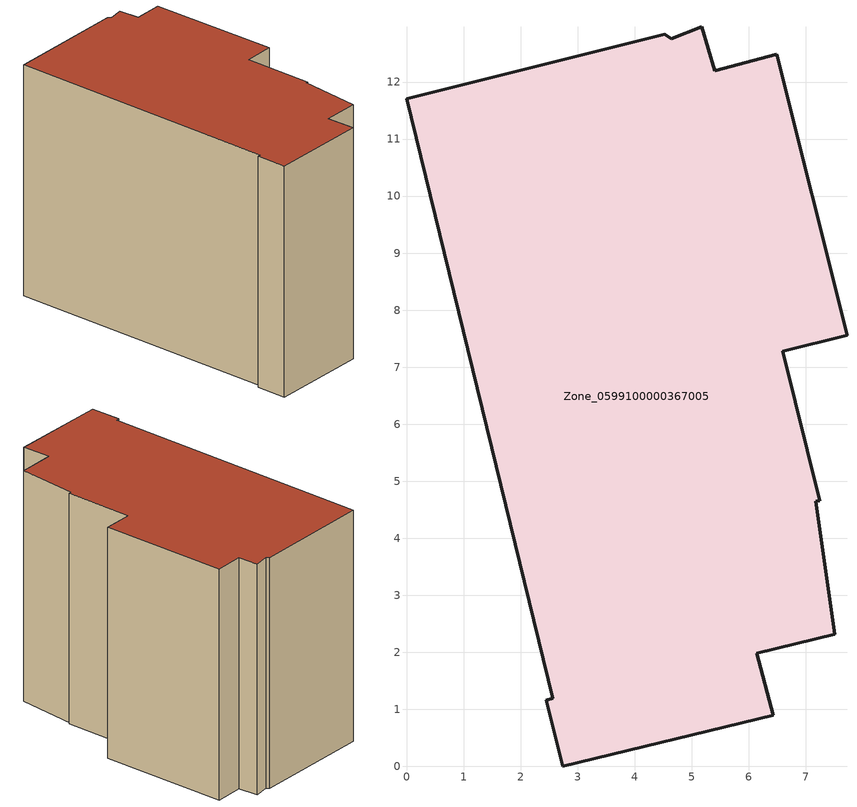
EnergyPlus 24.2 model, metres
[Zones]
Zone_0599100000367005
 floor ground (C_G): 4.64,12.76 5.18,12.97 5.41,12.2 6.49,12.48 7.72,7.56 6.6,7.28 7.25,4.66 7.18,4.65 7.5,2.32 6.14,1.98 6.43,0.9 2.74,0 2.45,1.17 2.56,1.19 0,11.71 4.52,12.84 z0
 wall outside (C_F): 2.56,1.19 2.45,1.17 2.74,0 6.43,0.9 6.14,1.98 7.5,2.32 7.18,4.65 7.25,4.66 6.6,7.28 7.72,7.56 6.49,12.48 5.41,12.2 5.18,12.97 4.64,12.76 4.52,12.84 0,11.71 2.56,1.19 z0:9.18
 roof outside (C_R): 6.49,12.48 5.41,12.2 5.18,12.97 4.64,12.76 4.52,12.84 0,11.71 2.56,1.19 2.45,1.17 2.74,0 6.43,0.9 6.14,1.98 7.5,2.32 7.18,4.65 7.25,4.66 6.6,7.28 7.72,7.56 z9.18
[BUILDING]
Pand.0599100000367005: North Axis=0; Terrain=City; Loads Convergence Tolerance Value=0.04; Temperature Convergence Tolerance Value=0.4; Solar Distribution=FullExterior; Maximum Number of Warmup Days=25; Minimum Number of Warmup Days=1
[Site:Location]
Rotterdam.The.Hague.AP_ZH_NLD Design_Conditions: Latitude=51.96; Longitude=4.45; Time Zone=1; Elevation=-4.5
[SITE:GROUNDTEMPERATURE:BUILDINGSURFACE]
18, 18, 18, 18, 18, 18, 18, 18, 18, 18, 18, 18
[MATERIAL] Thermal Absorptance=0.9; Solar Absorptance=0.7; Visible Absorptance=0.7
Name | Roughness | Thickness | Conductivity | Density | Specific Heat
G.TC.1992-2005 | MediumSmooth | 0.15 | 0.06 | 540 | 1210
F.TC.1992-2005 | Rough | 0.3 | 0.12 | 1920 | 840
R.TC.1992-2005 | MediumRough | 0.2 | 0.08 | 1500 | 1000
[CONSTRUCTION]
C_G: G.TC.1992-2005
C_F: F.TC.1992-2005
C_R: R.TC.1992-2005
[ZONE]
Zone_0599100000367005: Type=1; Multiplier=1; Ceiling Height=Autocalculate; Volume=Autocalculate; Floor Area=autocalculate; Part of Total Floor Area=Yes
[ZONEINFILTRATION:DESIGNFLOWRATE]
Infil_Zone_0599100000367005: Zone or ZoneList or Space or SpaceList=Zone_0599100000367005; Schedule=AlwaysOn; Design Flow Rate Calculation Method=Flow/Area; Flow Rate per Floor Area=0.0015; Constant Term Coefficient=1; Temperature Term Coefficient=0; Velocity Term Coefficient=0; Velocity Squared Term Coefficient=0
[HVACTEMPLATE:ZONE:IDEALLOADSAIRSYSTEM]
Zone_0599100000367005: Maximum Heating Supply Air Temperature=50; Minimum Cooling Supply Air Temperature=13; Maximum Heating Supply Air Humidity Ratio=0.0156; Minimum Cooling Supply Air Humidity Ratio=0.0077; Heating Limit=NoLimit; Cooling Limit=NoLimit; Dehumidification Control Type=ConstantSensibleHeatRatio; Cooling Sensible Heat Ratio=0.7; Dehumidification Setpoint=60; Humidification Control Type=None; Humidification Setpoint=30; Outdoor Air Method=None; Outdoor Air Flow Rate per Person=0.00944; Outdoor Air Flow Rate per Zone Floor Area=0; Outdoor Air Flow Rate per Zone=0; Demand Controlled Ventilation Type=None; Outdoor Air Economizer Type=NoEconomizer; Heat Recovery Type=None; Sensible Heat Recovery Effectiveness=0.7; Latent Heat Recovery Effectiveness=0.65
[ZONECONTROL:THERMOSTAT]
ThermostatControl_Zone_0599100000367005: Zone or ZoneList=Zone_0599100000367005; Control Type Schedule=DualSetpointControlType; Control 1=Thermostat_Zone_0599100000367005; Temperature Difference Between Cutout And Setpoint=0
[THERMOSTATSETPOINT:DUALSETPOINT]
Thermostat_Zone_0599100000367005: Heating Setpoint Temperature Schedule=HeatingSetpoint_Zone_0599100000367005; Cooling Setpoint Temperature Schedule=CoolingSetpoint_Zone_0599100000367005
[SCHEDULE:COMPACT]
HeatingSetpoint_Zone_0599100000367005: Through: 12/31, For: AllDays, Until: 24:00, 21
CoolingSetpoint_Zone_0599100000367005: Through: 12/31, For: AllDays, Until: 24:00, 24
DualSetpointControlType: Through: 12/31, For: AllDays, Until: 24:00, 4
AlwaysOn: Through: 12/31, For: AllDays, Until: 24:00, 1
